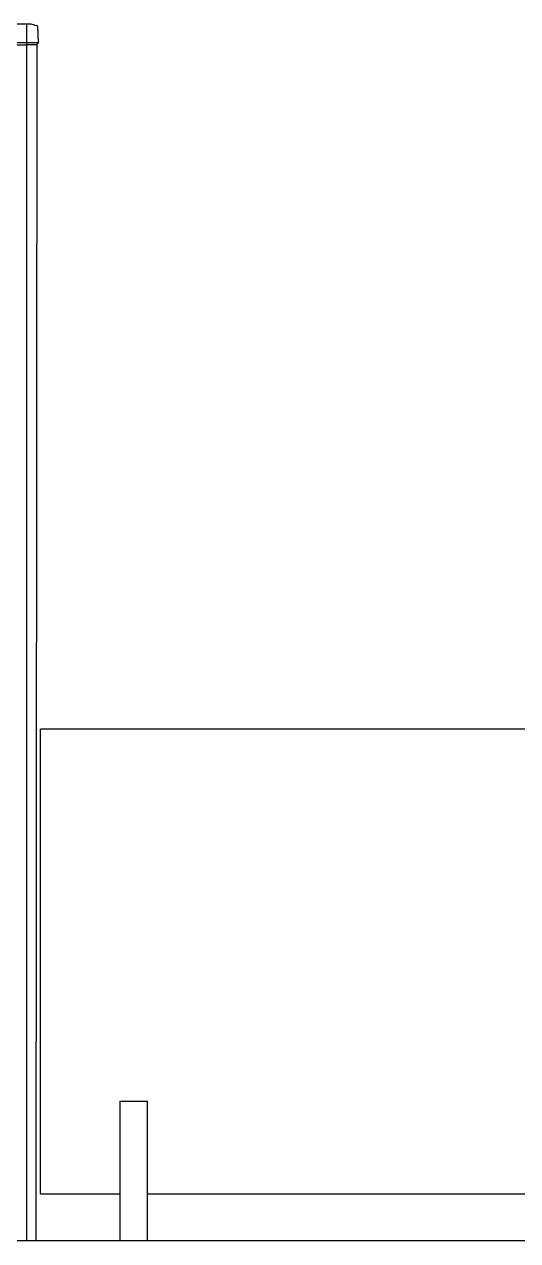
# Model space of a CAD drawing. Extents: x 3792242 to 5145247, y -1546315 to -1031918.
# Drawn here: x 4271233 to 4271763, y -1518664 to -1517356 of the extents above; entities that cross this region are included whole.
import ezdxf

# ---------------------------------------------------------------- set-up
doc = ezdxf.new("R2010")
doc.units = 0
doc.header["$MEASUREMENT"] = 0
for name, color, linetype in [('TENKÁ', 7, 'CONTINUOUS'), ('ZARIADENIE1', 145, 'CONTINUOUS'), ('ZZ-chladenie', 133, 'CONTINUOUS')]:
    doc.layers.add(name, color=color, linetype=linetype)

msp = doc.modelspace()

# ---------------------------------------------------------------- linework, layer by layer
at = {"layer": 'TENKÁ', "color": 8}
for p, q in [((4271335.214, -1518513.77), (4271335.214, -1518663.77)), ((4271335.214, -1518513.77), (4271365.214, -1518513.77)), ((4271335.214, -1518513.77), (4271335.214, -1518663.77)), ((4271335.214, -1518513.77), (4271365.214, -1518513.77)), ((4271365.214, -1518663.77), (4271365.214, -1518513.77)), ((4271365.214, -1518663.77), (4271365.214, -1518513.77))]:
    msp.add_line(p, q, dxfattribs=at)
at = {"layer": 'TENKÁ'}
msp.add_line((4308797.714, -1518663.77), (4262097.714, -1518663.77), dxfattribs=at)
at = {"layer": 'ZARIADENIE1'}
for p, q in [((4271250.214, -1518613.77), (4271250.214, -1518113.77)), ((4271250.214, -1518613.77), (4271250.214, -1518113.77)), ((4271250.214, -1518613.77), (4271250.214, -1518113.77)), ((4273342.714, -1518113.77), (4271250.214, -1518113.77)), ((4271250.214, -1518613.77), (4271250.214, -1518113.77)), ((4271250.214, -1518613.77), (4271250.214, -1518113.77)), ((4271250.214, -1518613.77), (4271250.214, -1518113.77)), ((4273342.714, -1518113.77), (4271250.214, -1518113.77)), ((4271327.714, -1518613.77), (4271250.214, -1518613.77)), ((4271335.214, -1518613.77), (4271250.214, -1518613.77)), ((4271327.714, -1518613.77), (4271250.214, -1518613.77)), ((4271335.214, -1518613.77), (4271250.214, -1518613.77)), ((4272281.464, -1518613.77), (4271365.214, -1518613.77)), ((4271612.714, -1518613.77), (4271365.214, -1518613.77)), ((4272281.464, -1518613.77), (4271365.214, -1518613.77)), ((4271612.714, -1518613.77), (4271365.214, -1518613.77))]:
    msp.add_line(p, q, dxfattribs=at)
at = {"layer": 'ZZ-chladenie', "color": 9}
for p, q in [((4271240.259, -1517356.302), (4271174.596, -1517356.302)), ((4271235.317, -1518663.77), (4271235.317, -1517356.302)), ((4271247.32, -1517358.421), (4271240.259, -1517356.302)), ((4271248.026, -1517376.072), (4271247.32, -1517358.421)), ((4271248.026, -1517376.072), (4270478.428, -1517377.484)), ((4270521.496, -1517378.19), (4271235.317, -1517378.19)), ((4271245.908, -1517378.19), (4271235.317, -1517378.19)), ((4271245.523, -1518663.77), (4271246.614, -1517377.484)), ((4271246.614, -1517377.484), (4271248.026, -1517376.072))]:
    msp.add_line(p, q, dxfattribs=at)

doc.saveas('drawing.dxf')
